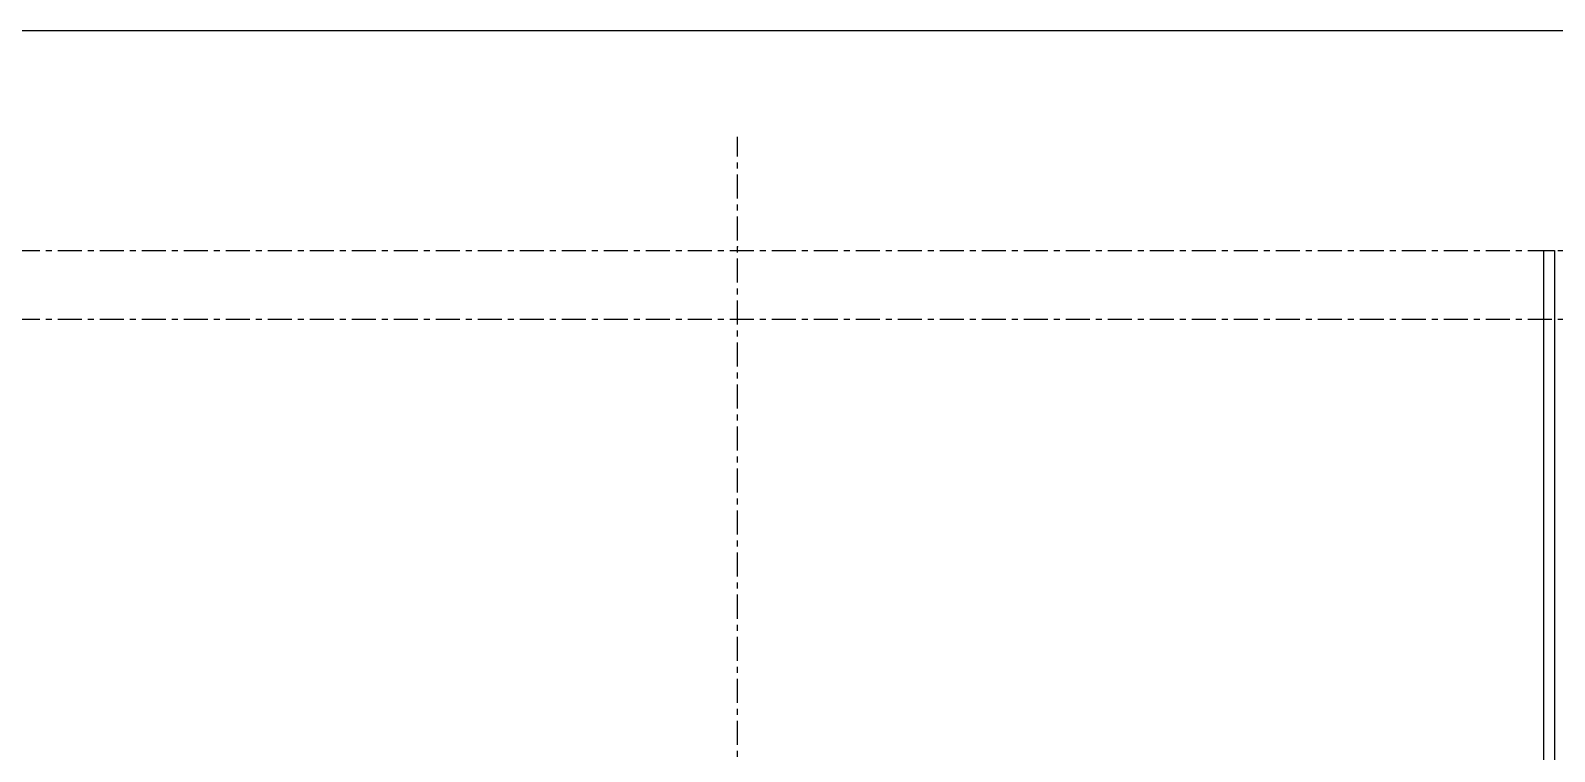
# Model space of a CAD drawing. Header units: millimetres. Extents: x 3774 to 718460, y -768339 to 192544.
# Drawn here: x 397901 to 409014, y -719118 to -713864 of the extents above; entities that cross this region are included whole.
import ezdxf
from ezdxf.enums import TextEntityAlignment as Align

# ---------------------------------------------------------------- set-up
doc = ezdxf.new("R2010")
doc.units = ezdxf.units.MM
doc.set_wipeout_variables(frame=1)
doc.linetypes.add('TA_GL_000.70000', pattern=[1.925, 0.7, -0.175, 0.175, -0.175, 0.7])
for name, color, linetype in [('000 - 0_SYM_DWG_GRID-BUBBLE_MAIN_COLOR_1', 7, 'Continuous'), ('000 - 0_SYM_DWG_GRIDLINE_MAIN_COLOR_251', 7, 'Continuous'), ('DIM', 7, 'Continuous')]:
    doc.layers.add(name, color=color, linetype=linetype)
doc.styles.add('ARIAL', font='arial.ttf')
doc.styles.add('TA', font='', dxfattribs={"height": 4.5})
doc.styles.get('TA').set_extended_font_data('Cordia New')

# ---------------------------------------------------------------- blocks, each defined once
blk = doc.blocks.new('W-1-PP19-ST-ENT2_20260406-084955_STANDARD_PAPER_BLOCK')
at = {"layer": 'DIM', "color": 7}
blk.add_lwpolyline([(775, 0), (0, 0), (0, 443.999987), (775, 443.999987)], close=True, dxfattribs=at)
blk = doc.blocks.new('*U5902')
at = {"layer": '000 - 0_SYM_DWG_GRIDLINE_MAIN_COLOR_251', "color": 7, "linetype": 'ByBlock', "ltscale": 5}
blk.add_line((10, 0), (-759, 0), dxfattribs=at)
at = {"color": 7, "style": 'TA', "flags": 1}
blk.add_attdef('LOCATION', (6, -6), '', height=4.5, rotation=270, dxfattribs=at)
blk = doc.blocks.new('*U7974')
at = {"layer": '000 - 0_SYM_DWG_GRIDLINE_MAIN_COLOR_251', "color": 7, "linetype": 'ByBlock', "ltscale": 5}
blk.add_line((16, 0), (-354.34, 0), dxfattribs=at)
at = {"layer": '000 - 0_SYM_DWG_GRIDLINE_MAIN_COLOR_251', "color": 7}
blk.add_point((-338.34, 0), dxfattribs=at)
at = {"color": 7, "style": 'TA', "flags": 1}
blk.add_attdef('LOCATION', (6, -6), '', height=4.5, rotation=270, dxfattribs=at)
at = {"layer": '000 - 0_SYM_DWG_GRID-BUBBLE_MAIN_COLOR_1', "color": 7, "style": 'ARIAL'}
blk.add_attdef('GRID-HEAD', text='', height=4, rotation=90, dxfattribs=at).set_placement((34, 0), align=Align.MIDDLE_CENTER)
blk = doc.blocks.new('W-1-PP19-SE-ENT3_20260407-104913_PP19_ENT3_ELE1_DIMS_1')
at = {"layer": '000 - 0_SYM_DWG_GRIDLINE_MAIN_COLOR_251', "color": 7, "linetype": 'TA_GL_000.70000'}
for name, p, xscale, yscale, zscale, rotation in [('*U7974', (-11400, 101510), 50.00000000000007, 50.00000000000007, 50.00000000000007, 270), ('*U5902', (-27800, 118400), 50.00000000000003, 50.00000000000003, 50.00000000000003, 180), ('*U5902', (-27800, 117900), 50.00000000000003, 50.00000000000003, 50.00000000000003, 180)]:
    blk.add_blockref(name, p, dxfattribs=dict(at, xscale=xscale, yscale=yscale, zscale=zscale, rotation=rotation))
blk = doc.blocks.new('*U8523')
at = {"color": 7}
blk.add_wipeout([(0, 0), (77.5, 0), (77.5, 3800.000375), (0, 3800.000375)], dxfattribs=at)
blk.add_lwpolyline([(0, 0), (77.5, 0), (77.5, 3800.000375), (0, 3800.000375)], close=True, dxfattribs=at)

msp = doc.modelspace()

# ---------------------------------------------------------------- block references
at = {"layer": 'DIM', "color": 7, "xscale": 50, "yscale": 50, "zscale": 50}
msp.add_blockref('W-1-PP19-ST-ENT2_20260406-084955_STANDARD_PAPER_BLOCK', (382906.649, -736063.653), dxfattribs=at)

# ---------------------------------------------------------------- next in the draw order: block references
at = {"color": 7, "xscale": -1}
msp.add_blockref('*U8523', (409013.805, -719266.64), dxfattribs=at)

# ---------------------------------------------------------------- next in the draw order: block references
at = {"color": 7}
msp.add_blockref('W-1-PP19-SE-ENT3_20260407-104913_PP19_ENT3_ELE1_DIMS_1', (414456.105, -833866.64), dxfattribs=at)

doc.saveas('drawing.dxf')
